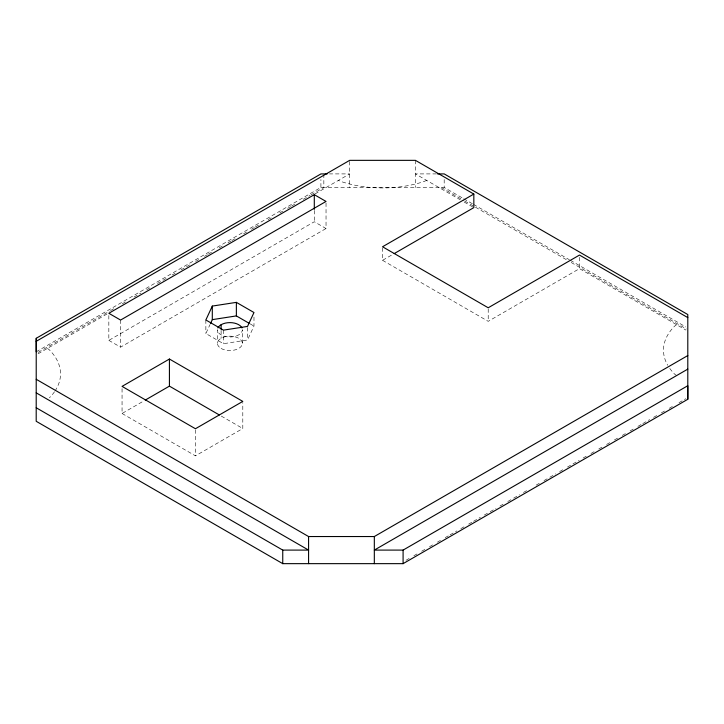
<?xml version="1.0" encoding="UTF-8"?>
<svg xmlns="http://www.w3.org/2000/svg" width="724" height="724" viewBox="0 0 724 724"><rect width="100%" height="100%" fill="white"/><g stroke="black" fill="none" stroke-linecap="round" stroke-linejoin="round"><path stroke-width="0.54" stroke-dasharray="3.62 2.71" d="M36.2 351.81L320.904 187.444L320.922 179.552M253.979 317.04L253.979 326.081L247.527 339.972L223.472 343.692L205.86 333.529L210.005 324.596M676.587 324.687L674.605 326.171A83.016 47.929 0 0 0 667.745 365.303M38.155 352.38L109.577 311.148M110.555 310.578L114.473 308.324M122.293 303.799L127.189 300.976M134.04 297.021L140.89 293.066M146.755 289.681L150.673 287.419M157.515 283.464L166.321 278.387M172.194 274.993L175.127 273.301M181 269.916L189.806 264.83M195.679 261.436L199.589 259.183M204.485 256.359L207.417 254.667M208.394 254.097L213.29 251.273M219.155 247.889L223.073 245.626M227.96 242.802L230.893 241.11M231.879 240.54L236.766 237.716M243.617 233.762L246.549 232.069M251.445 229.246L254.377 227.553M255.355 226.983L259.273 224.73M268.079 219.643L271.989 217.381M279.817 212.865L282.749 211.173M287.645 208.349L290.577 206.657M291.555 206.087L296.451 203.263M303.293 199.308L310.144 195.353M311.121 194.792L323.845 187.453L444.183 187.453L462.772 198.186M38.073 353.801L107.966 313.447M315.021 193.905L349.674 173.905L329.456 173.905M108.835 315.537L108.835 340.38L314.297 221.752L326.035 228.531L326.035 201.444M108.835 340.38L120.582 347.158L326.035 228.531M382.543 247.898L382.543 260.323L393.232 254.16M122.057 388.643L122.057 413.485L144.293 400.653M122.057 413.485L195.435 455.849L242.802 428.508L242.802 402.535M382.543 260.323L488.211 321.329L579.49 268.631L685.927 330.081M406.028 560.267L409.938 558.005M413.857 555.751L417.766 553.489M421.676 551.226L425.594 548.973M429.504 546.711L433.423 544.448M437.332 542.195L441.251 539.932M445.16 537.67L449.079 535.416M450.057 534.846L456.898 530.891M460.817 528.638L464.727 526.375M468.645 524.113L472.555 521.859M473.532 521.289L480.383 517.334M484.293 515.081L489.189 512.248M490.166 511.687L496.04 508.302M499.949 506.04L503.868 503.777M507.777 501.524L512.673 498.7M513.651 498.13L519.515 494.745M523.434 492.483L527.344 490.22M536.149 485.143L540.068 482.881M543.977 480.618L548.873 477.795M549.851 477.234L555.715 473.84M559.634 471.586L563.544 469.324M567.462 467.061L579.2 460.283M583.11 458.03L587.028 455.767M590.938 453.505L594.856 451.251M598.766 448.989L602.676 446.726M606.594 444.473L610.504 442.21M614.423 439.948L618.332 437.694M622.251 435.432L626.16 433.169M630.07 430.916L633.989 428.653M637.898 426.391L641.817 424.137M642.794 423.567L649.645 419.612M653.555 417.359L657.464 415.096M661.383 412.834L665.293 410.58M669.211 408.318L673.121 406.055M678.994 402.671L685.845 398.716M426.635 180.376L424.056 181.516A83.016 47.929 0 0 1 341.04 181.516L338.461 180.376M436.436 173.905L415.422 173.905L460.346 199.842M320.904 187.444L323.845 187.453L323.845 175.027M463.749 198.747L472.555 203.833M473.532 204.394L569.417 259.753M570.394 260.314L685.845 326.967M441.251 187.453L463.713 200.421M464.69 200.991L474.464 206.63M475.442 207.191L566.286 259.644M571.173 262.468L686.452 329.022M464.193 202.059L473.831 207.625M250.061 323.818L253.979 326.081M221.273 416.074L242.802 428.508M676.587 375.593L674.605 374.1A83.016 47.929 0 0 1 668.297 366.217M47.413 348.407L49.395 349.9A83.016 47.929 0 0 1 55.124 390.851M579.49 257.328L579.49 268.631M488.211 308.904L488.211 321.329M444.183 179.543L444.183 187.453M415.422 160.348L415.422 187.453M349.674 161.47L349.674 187.453M314.297 210.467L314.297 221.752M247.527 327.547L247.527 339.972M242.368 343.357L242.368 329.8A12.453 7.186 0 0 1 229.915 336.995A12.453 7.186 0 0 1 217.462 329.8L217.462 343.357M223.472 330.135L223.472 343.692M221.11 330.37L221.11 338.28M205.86 319.972L205.86 333.529M195.435 429.875L195.435 455.849M120.582 320.062L120.582 347.158M54.517 391.756A83.016 47.929 0 0 1 49.395 397.829M221.11 348.443A12.453 7.186 0 0 0 241.943 345.221A12.453 7.186 0 0 0 226.693 336.416A12.453 7.186 0 0 0 221.11 348.443"/><path stroke-width="1.09" d="M403.087 563.652L403.096 550.095L687.8 385.72L687.8 399.277L403.087 563.652L282.749 563.652L36.2 421.287L36.227 338.289L320.931 173.923L327.212 173.905M36.2 351.81L36.227 338.289M212.304 306.08L205.86 319.972L223.472 330.135L247.527 326.415L253.979 312.524L236.368 302.361L212.304 306.08L212.304 319.637L210.467 323.601M36.2 341.33L349.674 160.348L415.422 160.348L473.831 194.068L473.831 207.625L394.2 253.599M314.297 194.666L108.835 313.284L120.582 320.062L326.035 201.444L314.297 194.666L314.297 209.336M169.425 359.041L122.057 386.381L195.435 428.744L242.802 401.404L169.425 359.041L169.425 386.136L219.318 414.952M473.831 194.068L382.543 246.766L488.211 307.772L579.49 255.074L687.8 317.601M145.252 400.091L169.425 386.136M36.2 379.286L308.578 536.538L374.326 536.538L687.8 355.556M687.8 369.113L374.326 550.095L403.096 550.095M212.304 319.637L236.368 315.917L249.083 323.257M437.54 173.905L444.183 173.905L687.8 314.551L687.8 399.277M36.2 407.757L282.749 550.095L308.578 550.095L36.2 392.842M374.326 536.538L374.326 563.652M308.578 536.538L308.578 563.652M282.749 550.095L282.749 563.652M236.368 302.361L236.368 315.917M221.11 324.723L221.11 329.239M217.888 327.945A12.453 7.186 0 0 1 229.915 322.614A12.453 7.186 0 0 1 241.943 327.945"/></g></svg>
